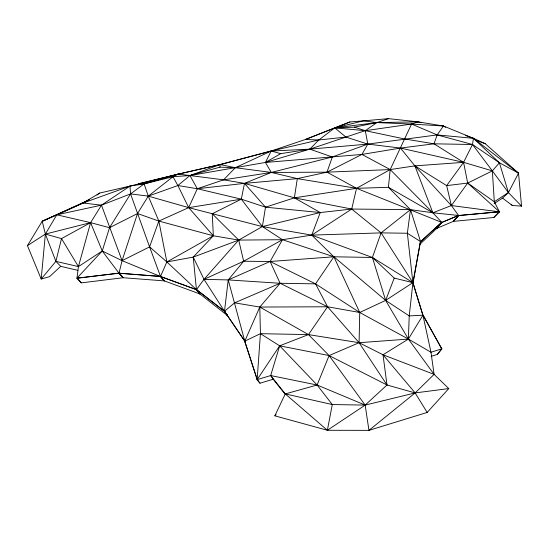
<?xml version="1.0" encoding="UTF-8"?>
<svg xmlns="http://www.w3.org/2000/svg" width="549" height="549" viewBox="0 0 549 549"><rect width="100%" height="100%" fill="white"/><g stroke="black" fill="none" stroke-linecap="round" stroke-linejoin="round"><path stroke-width="0.82" d="M271.206 151.03L305.416 139.487L349.988 121.947L363.369 120.869L376.834 122.585L411.578 124.053L437.169 134.917L472.497 144.504L492.35 170.869L494.32 201.737L499.439 211.845L458.559 215.462L432.873 212.779L410.467 209.629L381.088 232.879L372.414 257.467L385.631 300.399L408.374 339.076L434.101 374.37L448.787 388.568L415.133 392.926L387.004 385L359.087 342.706L359.725 312.484L333.874 256.788L311.743 235.123L262.381 226.572L188.678 207.639L148.278 196.123L130.566 193.893L101.462 205.175L56.794 214.803L42.218 221.261L27.45 245.643L41.202 279.043L49.527 276.669L60.692 266.34L77.903 270.362M285.137 394.223L273.203 379.222L259.965 383.229L257.145 379.647L260.425 333.682L259.807 307.049L280.12 283.277L315.551 283.867L359.725 312.484L408.374 339.076L430.979 352.252L441.883 348.828L422.936 315.201L412.91 282.646L407.358 233.25L410.467 209.629L388.418 187.305L356.527 188.328L294.374 197.839L265.503 207.186L241.32 199.177L197.311 188.726L177.897 185.528L148.278 196.123L137.518 213.54L122.084 260.672L118.996 273.176L123.216 277.725L164.384 280.896L199.857 293.941L227.368 315.449L224.5 311.249L244.971 341.403M138.485 183.702L144.119 183.894L178.247 174.108L189.927 175.536L265.407 162.449L309.856 149.15L318.797 139.995L334.753 127.862L345.904 137.051L367.803 144.092L400.482 148.065L414.886 165.86L451.381 205.559L458.559 215.462L441.794 222.42L356.527 188.328L297.318 178.631L271.323 172.441L235.322 167.706L220.142 164.549L178.247 174.108L129.969 186.09L101.462 205.175L90.592 222.647L61.502 238.602L55.895 261.351L41.202 279.043L45.361 234.08L56.794 214.803L83.057 203.02L99.616 193.076L129.969 186.09L144.119 183.894L172.942 176.723L189.927 175.536L219.929 167.15L220.142 164.549L271.192 151.023L318.797 139.995L345.904 137.051L365.298 130.676L411.578 124.053L418.05 121.864L443.462 126.009L473.464 138.327L485.254 143.742L518.517 173.134L521.55 206.122L512.327 205.491L502.534 198.114L494.175 203.542M445.534 127.286L443.462 126.009L411.578 124.053L390.195 169.572L388.418 187.305L432.873 212.779L441.794 222.42L436.901 228.295L419.505 244.621M60.692 266.34L55.895 261.351L45.361 234.08L42.218 221.261L83.057 203.02L129.969 186.09L130.566 193.893L149.582 246.885L166.855 261.948L193.221 257.117L238.705 240.085L262.381 226.572L320.252 212.552L351.717 209.052L410.467 209.629L420.555 241.56L412.91 282.646L409.225 315.915L408.374 339.076L383.003 354.778L359.087 342.706L308.469 334.602L260.425 333.682L244.785 341.128L224.486 311.262L204.015 279.372L193.221 257.117L213.335 235.775L212.264 213.781L241.32 199.177L244.477 183.373L271.323 172.441L332.317 156.98L367.803 144.092L437.169 134.917L473.464 138.327L518.517 173.134L508.415 192.596L502.534 198.114M441.794 222.42L420.555 241.56L407.358 233.25L381.088 232.879L311.743 235.123L282.44 239.707L238.705 240.085L213.335 235.775L158.846 221.075L137.518 213.54L109.519 227.691L90.592 222.647L78.432 266.601L76.977 278.158L81.389 282.865L123.216 277.725L119.009 273.086L76.956 278.254L81.389 282.865M521.55 206.122L508.415 192.596L492.35 170.869L463.576 162.353L414.886 165.86L390.195 169.572L327.005 172.16L297.318 178.631L294.374 197.839L320.252 212.552L311.743 235.123L372.414 257.467L412.91 282.646L422.86 315.195M465.531 135.5L473.464 138.327L472.497 144.504L463.576 162.353L446.653 185.61L451.381 205.559L499.439 211.845L493.832 217.486L453.316 221.384L436.901 228.295L438.459 226.277M56.794 214.803L90.592 222.647L102.258 251.003L122.084 260.672L160.493 276.483L196.439 289.632L204.015 279.372L228.226 279.915L270.101 261.496L282.44 239.707L243.674 261.242L228.226 279.915L224.486 311.262L234.615 302.842L259.807 307.049L327.561 306.774L359.725 312.484L385.631 300.399L412.91 282.646L394.23 278.103L372.414 257.467L333.874 256.788L282.44 239.707L262.381 226.572L265.503 207.186L244.477 183.373L223.601 179.846L189.927 175.536L177.897 185.528L188.678 207.639L213.335 235.775L166.855 261.948L160.493 276.483L164.384 280.896L160.514 276.428L118.975 273.23L76.977 278.158L102.258 251.003L109.519 227.691L130.566 193.893L144.119 183.894L148.278 196.123L158.846 221.075L166.855 261.948L196.439 289.632L224.486 311.262L227.368 315.449L224.404 311.352L196.515 289.549M413.129 282.742L420.342 241.464M212.264 213.781L238.705 240.085L204.015 279.372L243.674 261.242L270.101 261.496L333.874 256.788L385.631 300.399L409.225 315.915L422.936 315.201L430.979 352.252L434.101 374.37L415.133 392.926L365.174 405.1L317.116 385.014L285.288 393.914L274.836 415.819L327.369 430.272L332.289 404.544L317.116 385.014L279.654 345.822L260.425 333.682M518.517 173.134L499.425 162.772L492.35 170.869L467.686 183.071L451.381 205.559L432.873 212.779L390.195 169.572L356.527 188.328L351.717 209.052L311.743 235.123M273.203 379.222L270.678 375.55L279.654 345.822L308.469 334.602L327.561 306.774L315.551 283.867L270.101 261.496L280.12 283.277L327.561 306.774L359.087 342.706L408.374 339.076L422.936 315.201M349.96 121.947L334.753 127.862L354.386 127.162L365.298 130.676L367.803 144.092L361.949 154.441L327.005 172.16L271.323 172.441L265.407 162.449L361.949 154.441L400.482 148.065L433.991 143.817L437.169 134.917L443.462 126.009M164.384 280.896L160.514 276.456L149.582 246.885L158.846 221.075L188.678 207.639L241.32 199.177L262.381 226.572M385.631 300.399L394.23 278.103M188.678 207.639L197.311 188.726L223.601 179.846L271.323 172.441M257.145 379.647L279.654 345.822L329.105 355.567L387.004 385L365.174 405.1L327.369 430.272L285.288 393.914L270.678 375.55L257.145 379.647L244.785 341.128L228.226 279.915L280.12 283.277L234.615 302.842M315.551 283.867L333.874 256.788M431.15 356.349L437.361 354.4L441.671 348.869L423.155 315.153M437.361 354.4L441.883 348.828M436.901 228.295L441.821 222.462L458.525 215.428L453.316 221.384L458.655 215.613L499.343 211.701L493.832 217.486M453.316 221.384L458.559 215.462M327.369 430.272L368.942 430.361L427.184 412.443L448.787 388.568M223.601 179.846L235.322 167.706L271.192 151.023L309.856 149.15L367.803 144.092M420.774 241.752L441.574 222.235M274.836 415.819L276.099 414.701M387.004 385L383.003 354.778L415.133 392.926L368.942 430.361L365.174 405.1L329.105 355.567L308.469 334.602L259.807 307.049L244.785 341.128L245.643 342.391M148.278 196.123L172.942 176.723L178.247 174.108M97.036 195.046L99.616 193.076M388.52 118.639L363.369 120.869L334.753 127.862L365.298 130.676L376.834 122.585L388.52 118.639L418.05 121.864L421.296 122.688M55.895 261.351L78.432 266.601L102.258 251.003L118.996 273.176L123.216 277.725M27.45 245.643L45.361 234.08L90.592 222.647M280.738 153.638L265.407 162.449L271.192 151.023L280.738 153.638L309.856 149.15L345.904 137.051M86.667 201.229L83.057 203.02L101.462 205.175L122.084 260.672L149.582 246.885M42.218 221.261L89.309 199.767M359.087 342.706L329.105 355.567L317.116 385.014L270.678 375.55M334.801 127.862L305.374 139.487L318.797 139.995M220.142 164.549L189.927 175.536L197.311 188.726L244.477 183.373L297.318 178.631M220.19 164.59L271.144 150.982M138.327 183.764L178.411 174.047M178.164 174.177L220.224 164.48M354.386 127.162L376.834 122.585L418.05 121.864L415.511 121.926M334.753 127.862L376.834 122.585M365.174 405.1L332.289 404.544L285.288 393.914M365.298 130.676L404.318 138.918L433.991 143.817L472.497 144.504L499.425 162.772L508.415 192.596L494.32 201.737L467.686 183.071L446.653 185.61L414.886 165.86L432.873 212.779M219.929 167.15L235.322 167.706M118.996 273.176L160.493 276.483L196.425 289.659L199.857 293.941L196.995 290.174M265.503 207.186L320.252 212.552M400.482 148.065L463.576 162.353L467.686 183.071L499.439 211.845M45.361 234.08L61.502 238.602L78.432 266.601M244.477 183.373L294.374 197.839L351.717 209.052L381.088 232.879L412.91 282.646M309.856 149.15L332.317 156.98L327.005 172.16L356.527 188.328M383.003 354.778L434.101 374.37M477.349 140.654L485.254 143.742M361.949 154.441L390.195 169.572M433.991 143.817L463.576 162.353M473.464 138.327L499.425 162.772M511.188 204.221L512.327 205.491M199.857 293.941L196.439 289.632L193.221 257.117M259.965 383.229L257.289 379.592L244.641 341.19L245.547 342.432M244.765 341.142L245.629 342.398M415.133 392.926L427.184 412.443M172.942 176.723L177.897 185.528M238.705 240.085L243.674 261.242"/></g></svg>
